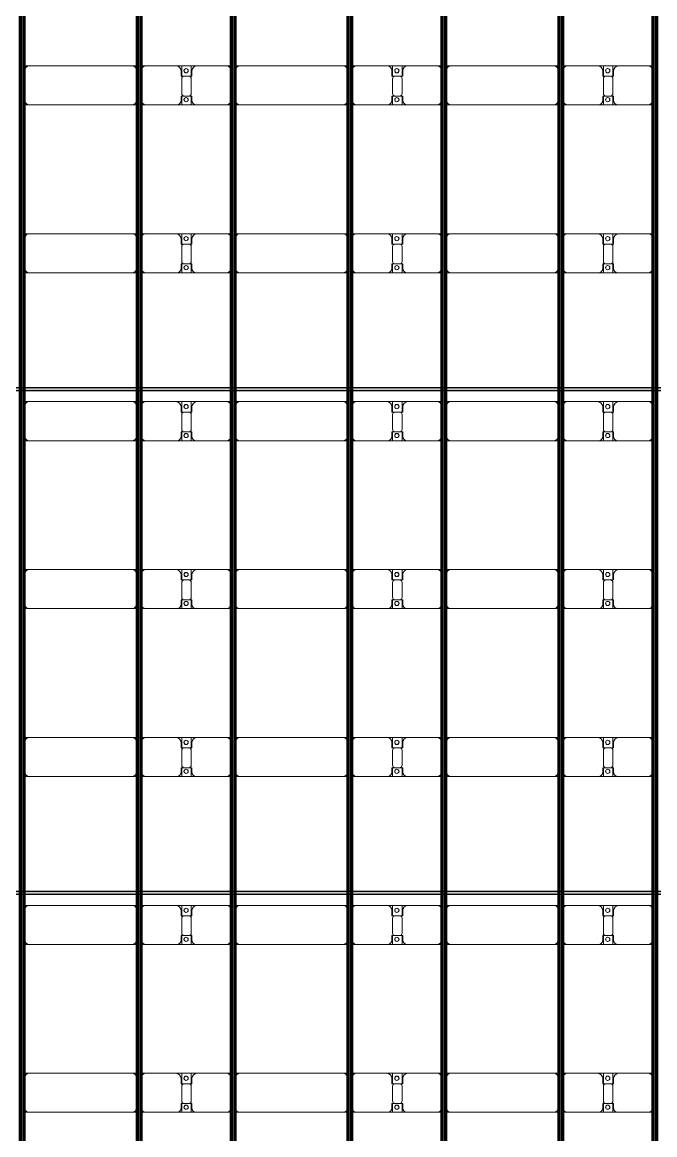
# Model space of a CAD drawing. Header units: millimetres. Extents: x 312848 to 517332, y -142134 to -35114.
# Drawn here: x 357775 to 365305, y -73827 to -60576 of the extents above; entities that cross this region are included whole.
import ezdxf

# ---------------------------------------------------------------- set-up
doc = ezdxf.new("R2010")
doc.units = ezdxf.units.MM
doc.layers.add('A-GENM', color=13, linetype='Continuous', lineweight=9)
doc.layers.add('S-BEAM', color=12, linetype='Continuous', lineweight=9)

# ---------------------------------------------------------------- blocks, each defined once
blk = doc.blocks.new('Dai phao do pin - DẢI PHAO ĐỠ PIN-V9-KHUNG KẾT CẤU BÈ PIN 3')
at = {"layer": 'A-GENM', "color": 7}
for p, q in [((29440, 242), (29500, 242)), ((29450, 192), (29450, -173)), ((30730, 242), (29500, 242)), ((30730, 242), (30790, 242)), ((30780, -173), (30780, 192)), ((30830, 242), (30890, 242)), ((30840, 192), (30840, -173)), ((31250, 242), (30890, 242)), ((31250, 242), (31432, 242)), ((31310, 118), (31310, 182)), ((31318, 242), (31500, 242)), ((31318, 118), (31318, 242)), ((31432, 242), (31432, 118)), ((31440, 182), (31440, 118)), ((31850, 242), (31500, 242)), ((31850, 242), (31910, 242)), ((31900, -173), (31900, 192)), ((31950, 242), (32010, 242)), ((31960, 192), (31960, -173)), ((33240, 242), (32010, 242)), ((33240, 242), (33300, 242)), ((33290, -173), (33290, 192)), ((33340, 242), (33400, 242)), ((33350, 192), (33350, -173)), ((33760, 242), (33400, 242)), ((33760, 242), (33942, 242)), ((33820, 118), (33820, 182)), ((33828, 242), (34010, 242)), ((33828, 118), (33828, 242)), ((33942, 242), (33942, 118)), ((33950, 182), (33950, 118)), ((34360, 242), (34010, 242)), ((34360, 242), (34420, 242)), ((34410, -173), (34410, 192)), ((34460, 242), (34520, 242)), ((34470, 192), (34470, -173)), ((35750, 242), (34520, 242)), ((35750, 242), (35810, 242)), ((35800, -173), (35800, 192)), ((35850, 242), (35910, 242)), ((35860, 192), (35860, -173)), ((36270, 242), (35910, 242)), ((36270, 242), (36452, 242)), ((36330, 118), (36330, 182)), ((36338, 242), (36520, 242)), ((36338, 118), (36338, 242)), ((36452, 242), (36452, 118)), ((36460, 182), (36460, 118)), ((36870, 242), (36520, 242)), ((36870, 242), (36930, 242)), ((36920, -173), (36920, 192)), ((31402, 118), (31310, 118)), ((31318, 88), (31318, -88)), ((31440, 118), (31348, 118)), ((31432, -88), (31432, 88)), ((33912, 118), (33820, 118)), ((33828, 88), (33828, -88)), ((33950, 118), (33858, 118)), ((33942, -88), (33942, 88)), ((36422, 118), (36330, 118)), ((36338, 88), (36338, -88)), ((36460, 118), (36368, 118)), ((36452, -88), (36452, 88)), ((31310, -173), (31310, -118)), ((31310, -118), (31402, -118)), ((31318, -223), (31318, -118)), ((31348, -118), (31440, -118)), ((31432, -118), (31432, -223)), ((31440, -118), (31440, -173)), ((33820, -173), (33820, -118)), ((33820, -118), (33912, -118)), ((33828, -223), (33828, -118)), ((33858, -118), (33950, -118)), ((33942, -118), (33942, -223)), ((33950, -118), (33950, -173)), ((36330, -173), (36330, -118)), ((36330, -118), (36422, -118)), ((36338, -223), (36338, -118)), ((36368, -118), (36460, -118)), ((36452, -118), (36452, -223)), ((36460, -118), (36460, -173)), ((29500, -223), (29440, -223)), ((29500, -223), (30730, -223)), ((30790, -223), (30730, -223)), ((30890, -223), (30830, -223)), ((30890, -223), (31260, -223)), ((31432, -223), (31260, -223)), ((31490, -223), (31318, -223)), ((31490, -223), (31850, -223)), ((31910, -223), (31850, -223)), ((32010, -223), (31950, -223)), ((32010, -223), (33240, -223)), ((33300, -223), (33240, -223)), ((33400, -223), (33340, -223)), ((33400, -223), (33770, -223)), ((33942, -223), (33770, -223)), ((34000, -223), (33828, -223)), ((34000, -223), (34360, -223)), ((34420, -223), (34360, -223)), ((34520, -223), (34460, -223)), ((34520, -223), (35750, -223)), ((35810, -223), (35750, -223)), ((35910, -223), (35850, -223)), ((35910, -223), (36280, -223)), ((36452, -223), (36280, -223)), ((36510, -223), (36338, -223)), ((36510, -223), (36870, -223)), ((36930, -223), (36870, -223))]:
    blk.add_line(p, q, dxfattribs=at)
for centre, radius, start, end in [((29500, 192), 50, 90, 180), ((29500, 192), 50, 105, 180), ((30730, 192), 50, 360, 90), ((30730, 192), 50, 15, 90), ((30890, 192), 50, 90, 180), ((30890, 192), 50, 135, 180), ((31250, 182), 60, 0, 90), ((31250, 182), 60, 0, 30), ((31369, 183), 25, 360, 180), ((31369, 183), 25, 180, 0), ((31371, 183), 25, 360, 180), ((31371, 183), 25, 180, 0), ((31500, 182), 60, 90, 180), ((31500, 182), 60, 150, 180), ((31850, 192), 50, 0, 90), ((31850, 192), 50, 0, 45), ((32010, 192), 50, 90, 180), ((32010, 192), 50, 105, 180), ((33240, 192), 50, 0, 90), ((33240, 192), 50, 15, 90), ((33400, 192), 50, 90, 180), ((33400, 192), 50, 135, 180), ((33760, 182), 60, 360, 90), ((33760, 182), 60, 360, 30), ((33879, 183), 25, 0, 180), ((33879, 183), 25, 180, 0), ((33881, 183), 25, 360, 180), ((33881, 183), 25, 180, 0), ((34010, 182), 60, 90, 180), ((34010, 182), 60, 150, 180), ((34360, 192), 50, 0, 90), ((34360, 192), 50, 0, 45), ((34520, 192), 50, 90, 180), ((34520, 192), 50, 105, 180), ((35750, 192), 50, 360, 90), ((35750, 192), 50, 15, 90), ((35910, 192), 50, 90, 180), ((35910, 192), 50, 135, 180), ((36270, 182), 60, 360, 90), ((36270, 182), 60, 360, 30), ((36389, 183), 25, 360, 180), ((36389, 183), 25, 180, 360), ((36391, 183), 25, 0, 180), ((36391, 183), 25, 180, 0), ((36520, 182), 60, 90, 180), ((36520, 182), 60, 150, 180), ((36870, 192), 50, 0, 90), ((36870, 192), 50, 0, 45), ((31348, 88), 30, 90, 180), ((31402, 88), 30, 0, 90), ((33858, 88), 30, 90, 180), ((33912, 88), 30, 360, 90), ((36368, 88), 30, 90, 180), ((36422, 88), 30, 0, 90), ((31348, -88), 30, 180, 270), ((31402, -88), 30, 270, 0), ((33858, -88), 30, 180, 270), ((33912, -88), 30, 270, 360), ((36368, -88), 30, 180, 270), ((36422, -88), 30, 270, 360), ((29500, -173), 50, 180, 270), ((29500, -173), 50, 180, 270), ((30730, -173), 50, 270, 0), ((30730, -173), 50, 285, 0), ((30890, -173), 50, 180, 270), ((30890, -173), 50, 180, 225), ((31260, -173), 50, 270, 0), ((31260, -173), 50, 315, 0), ((31369, -162), 25, 360, 180), ((31369, -162), 25, 180, 0), ((31371, -162), 25, 0, 180), ((31371, -162), 25, 180, 0), ((31490, -173), 50, 180, 270), ((31490, -173), 50, 180, 225), ((31850, -173), 50, 270, 360), ((31850, -173), 50, 315, 0), ((32010, -173), 50, 180, 270), ((32010, -173), 50, 180, 270), ((33240, -173), 50, 270, 0), ((33240, -173), 50, 285, 0), ((33400, -173), 50, 180, 270), ((33400, -173), 50, 180, 225), ((33770, -173), 50, 270, 360), ((33770, -173), 50, 315, 360), ((33879, -162), 25, 360, 180), ((33879, -162), 25, 180, 0), ((33881, -162), 25, 360, 180), ((33881, -162), 25, 180, 0), ((34000, -173), 50, 180, 270), ((34000, -173), 50, 180, 225), ((34360, -173), 50, 270, 360), ((34360, -173), 50, 315, 360), ((34520, -173), 50, 180, 270), ((34520, -173), 50, 180, 270), ((35750, -173), 50, 270, 360), ((35750, -173), 50, 285, 360), ((35910, -173), 50, 180, 270), ((35910, -173), 50, 180, 225), ((36280, -173), 50, 270, 0), ((36280, -173), 50, 315, 0), ((36389, -162), 25, 360, 180), ((36389, -162), 25, 180, 0), ((36391, -162), 25, 0, 180), ((36391, -162), 25, 180, 0), ((36510, -173), 50, 180, 270), ((36510, -173), 50, 180, 225), ((36870, -173), 50, 270, 0), ((36870, -173), 50, 315, 0)]:
    blk.add_arc(centre, radius, start, end, dxfattribs=at)
blk = doc.blocks.new('Dai phao do pin - DẢI PHAO ĐỠ PIN-V10-KHUNG KẾT CẤU BÈ PIN 3')
at = {"layer": 'A-GENM', "color": 7}
for p, q in [((29440, 242), (29500, 242)), ((29450, 192), (29450, -173)), ((30730, 242), (29500, 242)), ((30730, 242), (30790, 242)), ((30780, -173), (30780, 192)), ((30830, 242), (30890, 242)), ((30840, 192), (30840, -173)), ((31250, 242), (30890, 242)), ((31250, 242), (31432, 242)), ((31310, 118), (31310, 182)), ((31318, 242), (31500, 242)), ((31318, 118), (31318, 242)), ((31432, 242), (31432, 118)), ((31440, 182), (31440, 118)), ((31850, 242), (31500, 242)), ((31850, 242), (31910, 242)), ((31900, -173), (31900, 192)), ((31950, 242), (32010, 242)), ((31960, 192), (31960, -173)), ((33240, 242), (32010, 242)), ((33240, 242), (33300, 242)), ((33290, -173), (33290, 192)), ((33340, 242), (33400, 242)), ((33350, 192), (33350, -173)), ((33760, 242), (33400, 242)), ((33760, 242), (33942, 242)), ((33820, 118), (33820, 182)), ((33828, 242), (34010, 242)), ((33828, 118), (33828, 242)), ((33942, 242), (33942, 118)), ((33950, 182), (33950, 118)), ((34360, 242), (34010, 242)), ((34360, 242), (34420, 242)), ((34410, -173), (34410, 192)), ((34460, 242), (34520, 242)), ((34470, 192), (34470, -173)), ((35750, 242), (34520, 242)), ((35750, 242), (35810, 242)), ((35800, -173), (35800, 192)), ((35850, 242), (35910, 242)), ((35860, 192), (35860, -173)), ((36270, 242), (35910, 242)), ((36270, 242), (36452, 242)), ((36330, 118), (36330, 182)), ((36338, 242), (36520, 242)), ((36338, 118), (36338, 242)), ((36452, 242), (36452, 118)), ((36460, 182), (36460, 118)), ((36870, 242), (36520, 242)), ((36870, 242), (36930, 242)), ((36920, -173), (36920, 192)), ((31402, 118), (31310, 118)), ((31318, 88), (31318, -88)), ((31440, 118), (31348, 118)), ((31432, -88), (31432, 88)), ((33912, 118), (33820, 118)), ((33828, 88), (33828, -88)), ((33950, 118), (33858, 118)), ((33942, -88), (33942, 88)), ((36422, 118), (36330, 118)), ((36338, 88), (36338, -88)), ((36460, 118), (36368, 118)), ((36452, -88), (36452, 88)), ((31310, -173), (31310, -118)), ((31310, -118), (31402, -118)), ((31318, -223), (31318, -118)), ((31348, -118), (31440, -118)), ((31432, -118), (31432, -223)), ((31440, -118), (31440, -173)), ((33820, -173), (33820, -118)), ((33820, -118), (33912, -118)), ((33828, -223), (33828, -118)), ((33858, -118), (33950, -118)), ((33942, -118), (33942, -223)), ((33950, -118), (33950, -173)), ((36330, -173), (36330, -118)), ((36330, -118), (36422, -118)), ((36338, -223), (36338, -118)), ((36368, -118), (36460, -118)), ((36452, -118), (36452, -223)), ((36460, -118), (36460, -173)), ((29500, -223), (29440, -223)), ((29500, -223), (30730, -223)), ((30790, -223), (30730, -223)), ((30890, -223), (30830, -223)), ((30890, -223), (31260, -223)), ((31432, -223), (31260, -223)), ((31490, -223), (31318, -223)), ((31490, -223), (31850, -223)), ((31910, -223), (31850, -223)), ((32010, -223), (31950, -223)), ((32010, -223), (33240, -223)), ((33300, -223), (33240, -223)), ((33400, -223), (33340, -223)), ((33400, -223), (33770, -223)), ((33942, -223), (33770, -223)), ((34000, -223), (33828, -223)), ((34000, -223), (34360, -223)), ((34420, -223), (34360, -223)), ((34520, -223), (34460, -223)), ((34520, -223), (35750, -223)), ((35810, -223), (35750, -223)), ((35910, -223), (35850, -223)), ((35910, -223), (36280, -223)), ((36452, -223), (36280, -223)), ((36510, -223), (36338, -223)), ((36510, -223), (36870, -223)), ((36930, -223), (36870, -223))]:
    blk.add_line(p, q, dxfattribs=at)
for centre, radius, start, end in [((29500, 192), 50, 90, 180), ((29500, 192), 50, 105, 177.0202), ((30730, 192), 50, 360, 90), ((30730, 192), 50, 15, 90), ((30890, 192), 50, 90, 180), ((30890, 192), 50, 135, 180), ((31250, 182), 60, 0, 90), ((31250, 182), 60, 0, 30), ((31369, 183), 25, 360, 180), ((31369, 183), 25, 180, 0), ((31371, 183), 25, 360, 180), ((31371, 183), 25, 180, 0), ((31500, 182), 60, 90, 180), ((31500, 182), 60, 150, 180), ((31850, 192), 50, 0, 90), ((31850, 192), 50, 0, 45), ((32010, 192), 50, 90, 180), ((32010, 192), 50, 105, 180), ((33240, 192), 50, 0, 90), ((33240, 192), 50, 15, 90), ((33400, 192), 50, 90, 180), ((33400, 192), 50, 135, 180), ((33760, 182), 60, 360, 90), ((33760, 182), 60, 360, 30), ((33879, 183), 25, 0, 180), ((33879, 183), 25, 180, 0), ((33881, 183), 25, 360, 180), ((33881, 183), 25, 180, 0), ((34010, 182), 60, 90, 180), ((34010, 182), 60, 150, 180), ((34360, 192), 50, 0, 90), ((34360, 192), 50, 2.9798, 45), ((34520, 192), 50, 90, 180), ((34520, 192), 50, 105, 177.0202), ((35750, 192), 50, 360, 90), ((35750, 192), 50, 15, 90), ((35910, 192), 50, 90, 180), ((35910, 192), 50, 135, 177.0202), ((36270, 182), 60, 360, 90), ((36270, 182), 60, 360, 30), ((36389, 183), 25, 360, 180), ((36389, 183), 25, 180, 360), ((36391, 183), 25, 0, 180), ((36391, 183), 25, 180, 0), ((36520, 182), 60, 90, 180), ((36520, 182), 60, 150, 180), ((36870, 192), 50, 0, 90), ((36870, 192), 50, 0, 45), ((31348, 88), 30, 90, 180), ((31402, 88), 30, 0, 90), ((33858, 88), 30, 90, 180), ((33912, 88), 30, 360, 90), ((36368, 88), 30, 90, 180), ((36422, 88), 30, 0, 90), ((31348, -88), 30, 180, 270), ((31402, -88), 30, 270, 0), ((33858, -88), 30, 180, 270), ((33912, -88), 30, 270, 360), ((36368, -88), 30, 180, 270), ((36422, -88), 30, 270, 360), ((29500, -173), 50, 180, 270), ((29500, -173), 50, 180, 270), ((30730, -173), 50, 270, 0), ((30730, -173), 50, 285, 0), ((30890, -173), 50, 180, 270), ((30890, -173), 50, 180, 225), ((31260, -173), 50, 270, 0), ((31260, -173), 50, 315, 0), ((31369, -162), 25, 360, 180), ((31369, -162), 25, 180, 0), ((31371, -162), 25, 0, 180), ((31371, -162), 25, 180, 0), ((31490, -173), 50, 180, 270), ((31490, -173), 50, 180, 225), ((31850, -173), 50, 270, 360), ((31850, -173), 50, 315, 0), ((32010, -173), 50, 180, 270), ((32010, -173), 50, 180, 270), ((33240, -173), 50, 270, 0), ((33240, -173), 50, 285, 0), ((33400, -173), 50, 180, 270), ((33400, -173), 50, 180, 225), ((33770, -173), 50, 270, 360), ((33770, -173), 50, 315, 360), ((33879, -162), 25, 360, 180), ((33879, -162), 25, 180, 0), ((33881, -162), 25, 360, 180), ((33881, -162), 25, 180, 0), ((34000, -173), 50, 180, 270), ((34000, -173), 50, 180, 225), ((34360, -173), 50, 270, 360), ((34360, -173), 50, 315, 360), ((34520, -173), 50, 180, 270), ((34520, -173), 50, 180, 270), ((35750, -173), 50, 270, 360), ((35750, -173), 50, 285, 360), ((35910, -173), 50, 180, 270), ((35910, -173), 50, 180, 225), ((36280, -173), 50, 270, 0), ((36280, -173), 50, 315, 0), ((36389, -162), 25, 360, 180), ((36389, -162), 25, 180, 0), ((36391, -162), 25, 0, 180), ((36391, -162), 25, 180, 0), ((36510, -173), 50, 180, 270), ((36510, -173), 50, 180, 225), ((36870, -173), 50, 270, 0), ((36870, -173), 50, 315, 0)]:
    blk.add_arc(centre, radius, start, end, dxfattribs=at)
blk = doc.blocks.new('Dai phao do pin - DẢI PHAO ĐỠ PIN-V1-KHUNG KẾT CẤU BÈ PIN 3')
at = {"layer": 'A-GENM', "color": 7}
for p, q in [((29440, 242), (29500, 242)), ((29450, 192), (29450, -173)), ((30730, 242), (29500, 242)), ((30730, 242), (30790, 242)), ((30780, -173), (30780, 192)), ((30830, 242), (30890, 242)), ((30840, 192), (30840, -173)), ((31250, 242), (30890, 242)), ((31250, 242), (31432, 242)), ((31310, 118), (31310, 182)), ((31318, 242), (31500, 242)), ((31318, 118), (31318, 242)), ((31432, 242), (31432, 118)), ((31440, 182), (31440, 118)), ((31850, 242), (31500, 242)), ((31850, 242), (31910, 242)), ((31900, -173), (31900, 192)), ((31950, 242), (32010, 242)), ((31960, 192), (31960, -173)), ((33240, 242), (32010, 242)), ((33240, 242), (33300, 242)), ((33290, -173), (33290, 192)), ((33340, 242), (33400, 242)), ((33350, 192), (33350, -173)), ((33760, 242), (33400, 242)), ((33760, 242), (33942, 242)), ((33820, 118), (33820, 182)), ((33828, 242), (34010, 242)), ((33828, 118), (33828, 242)), ((33942, 242), (33942, 118)), ((33950, 182), (33950, 118)), ((34360, 242), (34010, 242)), ((34360, 242), (34420, 242)), ((34410, -173), (34410, 192)), ((34460, 242), (34520, 242)), ((34470, 192), (34470, -173)), ((35750, 242), (34520, 242)), ((35750, 242), (35810, 242)), ((35800, -173), (35800, 192)), ((35850, 242), (35910, 242)), ((35860, 192), (35860, -173)), ((36270, 242), (35910, 242)), ((36270, 242), (36452, 242)), ((36330, 118), (36330, 182)), ((36338, 242), (36520, 242)), ((36338, 118), (36338, 242)), ((36452, 242), (36452, 118)), ((36460, 182), (36460, 118)), ((36870, 242), (36520, 242)), ((36870, 242), (36930, 242)), ((36920, -173), (36920, 192)), ((31402, 118), (31310, 118)), ((31318, 88), (31318, -88)), ((31440, 118), (31348, 118)), ((31432, -88), (31432, 88)), ((33912, 118), (33820, 118)), ((33828, 88), (33828, -88)), ((33950, 118), (33858, 118)), ((33942, -88), (33942, 88)), ((36422, 118), (36330, 118)), ((36338, 88), (36338, -88)), ((36460, 118), (36368, 118)), ((36452, -88), (36452, 88)), ((31310, -173), (31310, -118)), ((31310, -118), (31402, -118)), ((31318, -223), (31318, -118)), ((31348, -118), (31440, -118)), ((31432, -118), (31432, -223)), ((31440, -118), (31440, -173)), ((33820, -173), (33820, -118)), ((33820, -118), (33912, -118)), ((33828, -223), (33828, -118)), ((33858, -118), (33950, -118)), ((33942, -118), (33942, -223)), ((33950, -118), (33950, -173)), ((36330, -173), (36330, -118)), ((36330, -118), (36422, -118)), ((36338, -223), (36338, -118)), ((36368, -118), (36460, -118)), ((36452, -118), (36452, -223)), ((36460, -118), (36460, -173)), ((29500, -223), (29440, -223)), ((29500, -223), (30730, -223)), ((30790, -223), (30730, -223)), ((30890, -223), (30830, -223)), ((30890, -223), (31260, -223)), ((31432, -223), (31260, -223)), ((31490, -223), (31318, -223)), ((31490, -223), (31850, -223)), ((31910, -223), (31850, -223)), ((32010, -223), (31950, -223)), ((32010, -223), (33240, -223)), ((33300, -223), (33240, -223)), ((33400, -223), (33340, -223)), ((33400, -223), (33770, -223)), ((33942, -223), (33770, -223)), ((34000, -223), (33828, -223)), ((34000, -223), (34360, -223)), ((34420, -223), (34360, -223)), ((34520, -223), (34460, -223)), ((34520, -223), (35750, -223)), ((35810, -223), (35750, -223)), ((35910, -223), (35850, -223)), ((35910, -223), (36280, -223)), ((36452, -223), (36280, -223)), ((36510, -223), (36338, -223)), ((36510, -223), (36870, -223)), ((36930, -223), (36870, -223))]:
    blk.add_line(p, q, dxfattribs=at)
for centre, radius, start, end in [((29500, 192), 50, 90, 180), ((29500, 192), 50, 105, 180), ((30730, 192), 50, 360, 90), ((30730, 192), 50, 15, 90), ((30890, 192), 50, 90, 180), ((30890, 192), 50, 135, 180), ((31250, 182), 60, 0, 90), ((31250, 182), 60, 0, 30), ((31369, 183), 25, 360, 180), ((31369, 183), 25, 180, 0), ((31371, 183), 25, 360, 180), ((31371, 183), 25, 180, 0), ((31500, 182), 60, 90, 180), ((31500, 182), 60, 150, 180), ((31850, 192), 50, 0, 90), ((31850, 192), 50, 0, 45), ((32010, 192), 50, 90, 180), ((32010, 192), 50, 105, 180), ((33240, 192), 50, 0, 90), ((33240, 192), 50, 15, 90), ((33400, 192), 50, 90, 180), ((33400, 192), 50, 135, 180), ((33760, 182), 60, 360, 90), ((33760, 182), 60, 360, 30), ((33879, 183), 25, 0, 180), ((33879, 183), 25, 180, 0), ((33881, 183), 25, 360, 180), ((33881, 183), 25, 180, 0), ((34010, 182), 60, 90, 180), ((34010, 182), 60, 150, 180), ((34360, 192), 50, 0, 90), ((34360, 192), 50, 0, 45), ((34520, 192), 50, 90, 180), ((34520, 192), 50, 105, 180), ((35750, 192), 50, 360, 90), ((35750, 192), 50, 15, 90), ((35910, 192), 50, 90, 180), ((35910, 192), 50, 135, 180), ((36270, 182), 60, 360, 90), ((36270, 182), 60, 360, 30), ((36389, 183), 25, 360, 180), ((36389, 183), 25, 180, 360), ((36391, 183), 25, 0, 180), ((36391, 183), 25, 180, 0), ((36520, 182), 60, 90, 180), ((36520, 182), 60, 150, 180), ((36870, 192), 50, 0, 90), ((36870, 192), 50, 0, 45), ((31348, 88), 30, 90, 180), ((31402, 88), 30, 0, 90), ((33858, 88), 30, 90, 180), ((33912, 88), 30, 360, 90), ((36368, 88), 30, 90, 180), ((36422, 88), 30, 0, 90), ((31348, -88), 30, 180, 270), ((31402, -88), 30, 270, 0), ((33858, -88), 30, 180, 270), ((33912, -88), 30, 270, 360), ((36368, -88), 30, 180, 270), ((36422, -88), 30, 270, 360), ((29500, -173), 50, 180, 270), ((29500, -173), 50, 180, 270), ((30730, -173), 50, 270, 0), ((30730, -173), 50, 285, 0), ((30890, -173), 50, 180, 270), ((30890, -173), 50, 180, 225), ((31260, -173), 50, 270, 0), ((31260, -173), 50, 315, 0), ((31369, -162), 25, 360, 180), ((31369, -162), 25, 180, 0), ((31371, -162), 25, 0, 180), ((31371, -162), 25, 180, 0), ((31490, -173), 50, 180, 270), ((31490, -173), 50, 180, 225), ((31850, -173), 50, 270, 360), ((31850, -173), 50, 315, 0), ((32010, -173), 50, 180, 270), ((32010, -173), 50, 180, 270), ((33240, -173), 50, 270, 0), ((33240, -173), 50, 285, 0), ((33400, -173), 50, 180, 270), ((33400, -173), 50, 180, 225), ((33770, -173), 50, 270, 360), ((33770, -173), 50, 315, 360), ((33879, -162), 25, 360, 180), ((33879, -162), 25, 180, 0), ((33881, -162), 25, 360, 180), ((33881, -162), 25, 180, 0), ((34000, -173), 50, 180, 270), ((34000, -173), 50, 180, 225), ((34360, -173), 50, 270, 360), ((34360, -173), 50, 315, 360), ((34520, -173), 50, 180, 270), ((34520, -173), 50, 180, 270), ((35750, -173), 50, 270, 360), ((35750, -173), 50, 285, 360), ((35910, -173), 50, 180, 270), ((35910, -173), 50, 180, 225), ((36280, -173), 50, 270, 0), ((36280, -173), 50, 315, 0), ((36389, -162), 25, 360, 180), ((36389, -162), 25, 180, 0), ((36391, -162), 25, 0, 180), ((36391, -162), 25, 180, 0), ((36510, -173), 50, 180, 270), ((36510, -173), 50, 180, 225), ((36870, -173), 50, 270, 0), ((36870, -173), 50, 315, 0)]:
    blk.add_arc(centre, radius, start, end, dxfattribs=at)
blk = doc.blocks.new('Dai phao do pin - DẢI PHAO ĐỠ PIN-67477-KHUNG KẾT CẤU BÈ PIN 3')
at = {"layer": 'A-GENM', "color": 7}
for p, q in [((29440, 242), (29500, 242)), ((29450, 192), (29450, -173)), ((30730, 242), (29500, 242)), ((30730, 242), (30790, 242)), ((30780, -173), (30780, 192)), ((30830, 242), (30890, 242)), ((30840, 192), (30840, -173)), ((31250, 242), (30890, 242)), ((31250, 242), (31432, 242)), ((31310, 118), (31310, 182)), ((31318, 242), (31500, 242)), ((31318, 118), (31318, 242)), ((31432, 242), (31432, 118)), ((31440, 182), (31440, 118)), ((31850, 242), (31500, 242)), ((31850, 242), (31910, 242)), ((31900, -173), (31900, 192)), ((31950, 242), (32010, 242)), ((31960, 192), (31960, -173)), ((33240, 242), (32010, 242)), ((33240, 242), (33300, 242)), ((33290, -173), (33290, 192)), ((33340, 242), (33400, 242)), ((33350, 192), (33350, -173)), ((33760, 242), (33400, 242)), ((33760, 242), (33942, 242)), ((33820, 118), (33820, 182)), ((33828, 242), (34010, 242)), ((33828, 118), (33828, 242)), ((33942, 242), (33942, 118)), ((33950, 182), (33950, 118)), ((34360, 242), (34010, 242)), ((34360, 242), (34420, 242)), ((34410, -173), (34410, 192)), ((34460, 242), (34520, 242)), ((34470, 192), (34470, -173)), ((35750, 242), (34520, 242)), ((35750, 242), (35810, 242)), ((35800, -173), (35800, 192)), ((35850, 242), (35910, 242)), ((35860, 192), (35860, -173)), ((36270, 242), (35910, 242)), ((36270, 242), (36452, 242)), ((36330, 118), (36330, 182)), ((36338, 242), (36520, 242)), ((36338, 118), (36338, 242)), ((36452, 242), (36452, 118)), ((36460, 182), (36460, 118)), ((36870, 242), (36520, 242)), ((36870, 242), (36930, 242)), ((36920, -173), (36920, 192)), ((31402, 118), (31310, 118)), ((31318, 88), (31318, -88)), ((31440, 118), (31348, 118)), ((31432, -88), (31432, 88)), ((33912, 118), (33820, 118)), ((33828, 88), (33828, -88)), ((33950, 118), (33858, 118)), ((33942, -88), (33942, 88)), ((36422, 118), (36330, 118)), ((36338, 88), (36338, -88)), ((36460, 118), (36368, 118)), ((36452, -88), (36452, 88)), ((31310, -173), (31310, -118)), ((31310, -118), (31402, -118)), ((31318, -223), (31318, -118)), ((31348, -118), (31440, -118)), ((31432, -118), (31432, -223)), ((31440, -118), (31440, -173)), ((33820, -173), (33820, -118)), ((33820, -118), (33912, -118)), ((33828, -223), (33828, -118)), ((33858, -118), (33950, -118)), ((33942, -118), (33942, -223)), ((33950, -118), (33950, -173)), ((36330, -173), (36330, -118)), ((36330, -118), (36422, -118)), ((36338, -223), (36338, -118)), ((36368, -118), (36460, -118)), ((36452, -118), (36452, -223)), ((36460, -118), (36460, -173)), ((29500, -223), (29440, -223)), ((29500, -223), (30730, -223)), ((30790, -223), (30730, -223)), ((30890, -223), (30830, -223)), ((30890, -223), (31260, -223)), ((31432, -223), (31260, -223)), ((31490, -223), (31318, -223)), ((31490, -223), (31850, -223)), ((31910, -223), (31850, -223)), ((32010, -223), (31950, -223)), ((32010, -223), (33240, -223)), ((33300, -223), (33240, -223)), ((33400, -223), (33340, -223)), ((33400, -223), (33770, -223)), ((33942, -223), (33770, -223)), ((34000, -223), (33828, -223)), ((34000, -223), (34360, -223)), ((34420, -223), (34360, -223)), ((34520, -223), (34460, -223)), ((34520, -223), (35750, -223)), ((35810, -223), (35750, -223)), ((35910, -223), (35850, -223)), ((35910, -223), (36280, -223)), ((36452, -223), (36280, -223)), ((36510, -223), (36338, -223)), ((36510, -223), (36870, -223)), ((36930, -223), (36870, -223))]:
    blk.add_line(p, q, dxfattribs=at)
for centre, radius, start, end in [((29500, 192), 50, 90, 180), ((29500, 192), 50, 105, 180), ((30730, 192), 50, 360, 90), ((30730, 192), 50, 15, 90), ((30890, 192), 50, 90, 180), ((30890, 192), 50, 135, 180), ((31250, 182), 60, 0, 90), ((31250, 182), 60, 0, 30), ((31369, 183), 25, 360, 180), ((31369, 183), 25, 180, 0), ((31371, 183), 25, 360, 180), ((31371, 183), 25, 180, 0), ((31500, 182), 60, 90, 180), ((31500, 182), 60, 150, 180), ((31850, 192), 50, 0, 90), ((31850, 192), 50, 0, 45), ((32010, 192), 50, 90, 180), ((32010, 192), 50, 105, 180), ((33240, 192), 50, 0, 90), ((33240, 192), 50, 15, 90), ((33400, 192), 50, 90, 180), ((33400, 192), 50, 135, 180), ((33760, 182), 60, 360, 90), ((33760, 182), 60, 360, 30), ((33879, 183), 25, 0, 180), ((33879, 183), 25, 180, 0), ((33881, 183), 25, 360, 180), ((33881, 183), 25, 180, 0), ((34010, 182), 60, 90, 180), ((34010, 182), 60, 150, 180), ((34360, 192), 50, 0, 90), ((34360, 192), 50, 0, 45), ((34520, 192), 50, 90, 180), ((34520, 192), 50, 105, 180), ((35750, 192), 50, 360, 90), ((35750, 192), 50, 15, 90), ((35910, 192), 50, 90, 180), ((35910, 192), 50, 135, 180), ((36270, 182), 60, 360, 90), ((36270, 182), 60, 360, 30), ((36389, 183), 25, 360, 180), ((36389, 183), 25, 180, 360), ((36391, 183), 25, 0, 180), ((36391, 183), 25, 180, 0), ((36520, 182), 60, 90, 180), ((36520, 182), 60, 150, 180), ((36870, 192), 50, 0, 90), ((36870, 192), 50, 0, 45), ((31348, 88), 30, 90, 180), ((31402, 88), 30, 0, 90), ((33858, 88), 30, 90, 180), ((33912, 88), 30, 360, 90), ((36368, 88), 30, 90, 180), ((36422, 88), 30, 0, 90), ((31348, -88), 30, 180, 270), ((31402, -88), 30, 270, 0), ((33858, -88), 30, 180, 270), ((33912, -88), 30, 270, 360), ((36368, -88), 30, 180, 270), ((36422, -88), 30, 270, 360), ((29500, -173), 50, 180, 270), ((29500, -173), 50, 180, 270), ((30730, -173), 50, 270, 0), ((30730, -173), 50, 285, 0), ((30890, -173), 50, 180, 270), ((30890, -173), 50, 180, 225), ((31260, -173), 50, 270, 0), ((31260, -173), 50, 315, 0), ((31369, -162), 25, 360, 180), ((31369, -162), 25, 180, 0), ((31371, -162), 25, 0, 180), ((31371, -162), 25, 180, 0), ((31490, -173), 50, 180, 270), ((31490, -173), 50, 180, 225), ((31850, -173), 50, 270, 360), ((31850, -173), 50, 315, 0), ((32010, -173), 50, 180, 270), ((32010, -173), 50, 180, 270), ((33240, -173), 50, 270, 0), ((33240, -173), 50, 285, 0), ((33400, -173), 50, 180, 270), ((33400, -173), 50, 180, 225), ((33770, -173), 50, 270, 360), ((33770, -173), 50, 315, 360), ((33879, -162), 25, 360, 180), ((33879, -162), 25, 180, 0), ((33881, -162), 25, 360, 180), ((33881, -162), 25, 180, 0), ((34000, -173), 50, 180, 270), ((34000, -173), 50, 180, 225), ((34360, -173), 50, 270, 360), ((34360, -173), 50, 315, 360), ((34520, -173), 50, 180, 270), ((34520, -173), 50, 180, 270), ((35750, -173), 50, 270, 360), ((35750, -173), 50, 285, 360), ((35910, -173), 50, 180, 270), ((35910, -173), 50, 180, 225), ((36280, -173), 50, 270, 0), ((36280, -173), 50, 315, 0), ((36389, -162), 25, 360, 180), ((36389, -162), 25, 180, 0), ((36391, -162), 25, 0, 180), ((36391, -162), 25, 180, 0), ((36510, -173), 50, 180, 270), ((36510, -173), 50, 180, 225), ((36870, -173), 50, 270, 0), ((36870, -173), 50, 315, 0)]:
    blk.add_arc(centre, radius, start, end, dxfattribs=at)
blk = doc.blocks.new('Dầm C52 - Dầm C52-V13-KHUNG KẾT CẤU BÈ PIN 3')
at = {"layer": 'S-BEAM', "lineweight": 140}
blk.add_hatch(color=1, dxfattribs=at).paths.add_polyline_path([(-45616, 20), (-45616, -20), (45616, -20), (45616, 20), (-45569, 20)])
at = {"layer": 'S-BEAM', "color": 1, "lineweight": 140}
for p, q in [((-45616, 20), (45616, 20)), ((45616, -20), (-45616, -20))]:
    blk.add_line(p, q, dxfattribs=at)
blk = doc.blocks.new('Dầm C52 - Hộp 40x60-V19-KHUNG KẾT CẤU BÈ PIN 3')
at = {"layer": 'S-BEAM', "lineweight": 25}
h = blk.add_hatch(color=4, dxfattribs=at)
h.paths.add_polyline_path([(37512, -20), (37702, -20), (37702, 20), (-35790, 20), (-35790, -20), (37036, -20)])
h.paths.add_polyline_path([(-36990, -20), (-36990, 20), (-37702, 20), (-37702, -20), (-37310, -20)])
at = {"layer": 'S-BEAM', "color": 4, "lineweight": 25}
for p, q in [((-35790, 20), (37702, 20)), ((37702, -20), (-35790, -20))]:
    blk.add_line(p, q, dxfattribs=at)
blk = doc.blocks.new('Dầm C52 - Hộp 40x60-69555-KHUNG KẾT CẤU BÈ PIN 3')
at = {"layer": 'S-BEAM', "lineweight": 25}
blk.add_hatch(color=4, dxfattribs=at).paths.add_polyline_path([(37512, -20), (37702, -20), (37702, 20), (-37702, 20), (-37702, -20), (37036, -20)])
at = {"layer": 'S-BEAM', "color": 4, "lineweight": 25}
for p, q in [((-37702, 20), (37702, 20)), ((37702, -20), (-37702, -20))]:
    blk.add_line(p, q, dxfattribs=at)
blk = doc.blocks.new('be pin 3_rvt-1-KHUNG KẾT CẤU BÈ PIN 3')
at = {"layer": 'A-GENM', "color": 4, "lineweight": 25}
for name, p in [('Dai phao do pin - DẢI PHAO ĐỠ PIN-67477-KHUNG KẾT CẤU BÈ PIN 3', (328355, -61337)), ('Dai phao do pin - DẢI PHAO ĐỠ PIN-67477-KHUNG KẾT CẤU BÈ PIN 3', (328355, -63337)), ('Dai phao do pin - DẢI PHAO ĐỠ PIN-V1-KHUNG KẾT CẤU BÈ PIN 3', (328355, -65337)), ('Dai phao do pin - DẢI PHAO ĐỠ PIN-67477-KHUNG KẾT CẤU BÈ PIN 3', (328355, -67337)), ('Dai phao do pin - DẢI PHAO ĐỠ PIN-V1-KHUNG KẾT CẤU BÈ PIN 3', (328355, -69337)), ('Dai phao do pin - DẢI PHAO ĐỠ PIN-V10-KHUNG KẾT CẤU BÈ PIN 3', (328355, -71337)), ('Dai phao do pin - DẢI PHAO ĐỠ PIN-V9-KHUNG KẾT CẤU BÈ PIN 3', (328355, -73337))]:
    blk.add_blockref(name, p, dxfattribs=at)
at = {"layer": 'S-BEAM', "color": 4, "lineweight": 25, "rotation": 89.99999999999962}
for p in [(357775, -88364), (359165, -88364), (360285, -88364), (361675, -88364), (362795, -88364), (364185, -88364), (365305, -88364)]:
    blk.add_blockref('Dầm C52 - Dầm C52-V13-KHUNG KẾT CẤU BÈ PIN 3', p, dxfattribs=at)
at = {"layer": 'S-BEAM', "color": 4, "lineweight": 25}
for name, p in [('Dầm C52 - Hộp 40x60-69555-KHUNG KẾT CẤU BÈ PIN 3', (362235, -64947)), ('Dầm C52 - Hộp 40x60-V19-KHUNG KẾT CẤU BÈ PIN 3', (362235, -70947))]:
    blk.add_blockref(name, p, dxfattribs=at)

msp = doc.modelspace()

# ---------------------------------------------------------------- block references
at = {"lineweight": 5}
msp.add_blockref('be pin 3_rvt-1-KHUNG KẾT CẤU BÈ PIN 3', (0, 0), dxfattribs=at)

doc.saveas('drawing.dxf')
